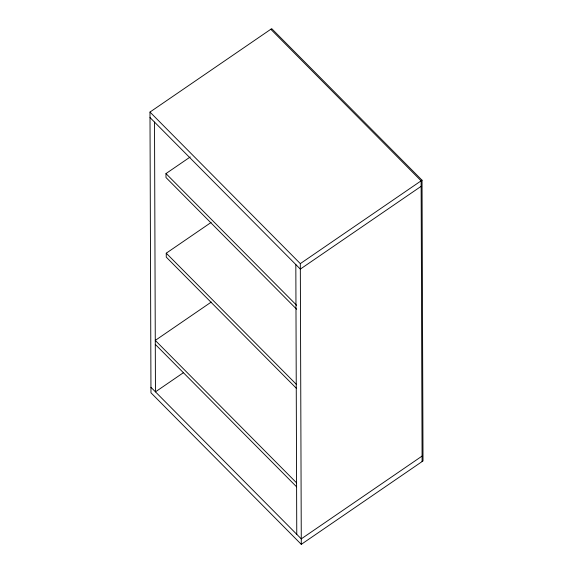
<?xml version="1.0" encoding="UTF-8"?>
<svg xmlns="http://www.w3.org/2000/svg" width="573" height="573" viewBox="0 0 573 573"><rect width="100%" height="100%" fill="white"/><g stroke="black" fill="none" stroke-linecap="round" stroke-linejoin="round"><path stroke-width="0.86" d="M149.983 112.064L271.709 28.65L422.036 180.209L423.017 460.936L301.291 544.35L150.964 392.791L149.983 112.064L300.316 263.623L301.291 544.35M296.628 309.241L165.991 177.537L165.977 173.59L190.243 156.959M296.277 388.2L166.27 257.134L166.256 253.187L211.108 222.453M211.258 302.05L155.276 340.412L296.585 482.881M300.316 263.623L422.036 180.209M421.141 186.318L300.331 269.102L150.004 117.544M183.446 372.672L155.455 391.853L154.517 122.092M422.086 456.079L301.276 538.871L150.943 387.305M270.793 29.273L421.119 180.839L422.1 461.566M165.977 173.59L296.613 305.294M166.256 253.187L296.262 384.254M155.29 344.359L296.599 486.828M295.826 264.561L296.764 534.322"/></g></svg>
